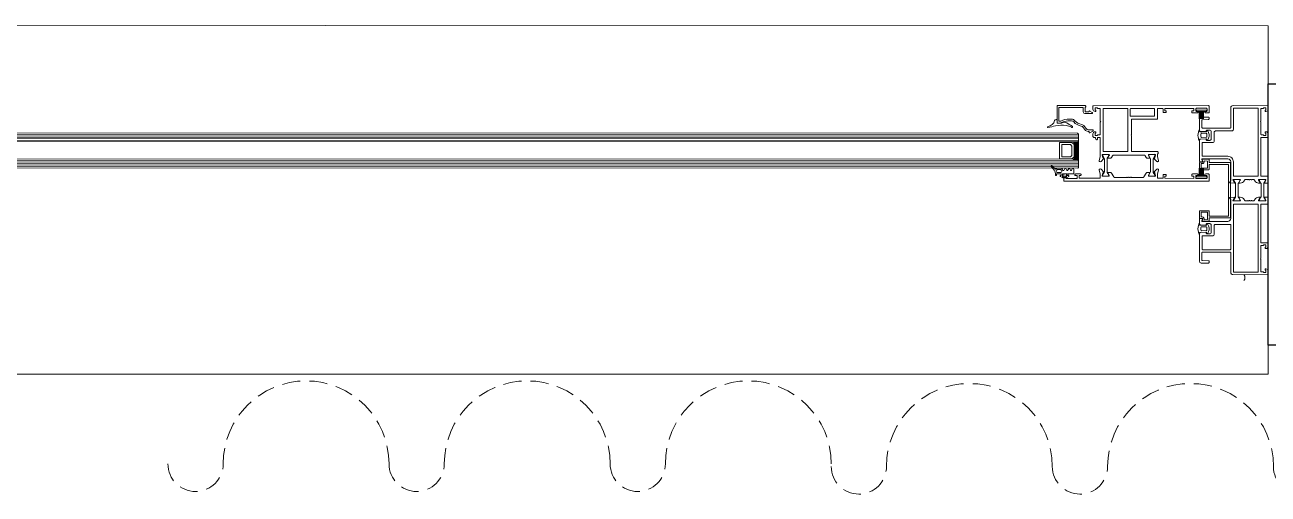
# Model space of a CAD drawing. Header units: centimetres. Extents: x 118932 to 154602, y -32682 to -23521.
# Drawn here: x 139310.1 to 139395.8, y -29483.4 to -29451.1 of the extents above; entities that cross this region are included whole.
import ezdxf

# ---------------------------------------------------------------- set-up
doc = ezdxf.new("R2010")
doc.units = ezdxf.units.CM
doc.header["$LTSCALE"] = 50
doc.header["$MEASUREMENT"] = 0
doc.linetypes.add('HIDDEN', pattern=[0.375, 0.25, -0.125])
for name, color, linetype, lineweight, true_color in [('GEN_02_TF_Mobilya', 7, 'Continuous', 5, 0x745e3d), ('GEN_02_TF_Pencere', 7, 'Continuous', 9, 0x6093ac), ('GEN_05_ML_Alçıpan_giydirme', 7, 'Continuous', 18, 0x7ebab5), ('GEN_05_ML_Mermer', 7, 'Continuous', 9, 0x9d8692), ('ÖRÜLECEK DUVARLAR', 7, 'Continuous', 30, 0xfaca30)]:
    doc.layers.add(name, color=color, linetype=linetype, lineweight=lineweight, true_color=true_color)

# ---------------------------------------------------------------- blocks, each defined once
blk = doc.blocks.new('P9_')
at = {"layer": 'GEN_02_TF_Pencere', "linetype": 'Continuous'}
for p, q in [((162821.581, -20406.001, 0), (162821.581, -20406.511, 0)), ((162821.601, -20406.001, 0), (162821.601, -20406.511, 0)), ((162821.621, -20406.001, 0), (162821.621, -20406.511, 0)), ((162821.641, -20406.001, 0), (162821.641, -20406.511, 0)), ((162821.661, -20406.001, 0), (162821.661, -20406.511, 0)), ((162821.681, -20406.001, 0), (162821.681, -20406.511, 0)), ((162821.701, -20406.001, 0), (162821.701, -20406.511, 0)), ((162821.721, -20406.001, 0), (162821.721, -20406.511, 0)), ((162821.741, -20406.001, 0), (162821.741, -20406.511, 0)), ((162821.761, -20406.001, 0), (162821.761, -20406.511, 0)), ((162821.781, -20406.001, 0), (162821.781, -20406.511, 0)), ((162821.801, -20406.001, 0), (162821.801, -20406.511, 0)), ((162821.821, -20406.001, 0), (162821.821, -20406.511, 0)), ((162821.841, -20406.001, 0), (162821.841, -20406.511, 0)), ((162821.861, -20406.001, 0), (162821.861, -20406.511, 0)), ((162821.881, -20406.001, 0), (162821.881, -20406.511, 0)), ((162821.58, -20410.408, 0), (162821.58, -20409.898, 0)), ((162821.6, -20410.408, 0), (162821.6, -20409.898, 0)), ((162821.62, -20410.408, 0), (162821.62, -20409.898, 0)), ((162821.64, -20410.408, 0), (162821.64, -20409.898, 0)), ((162821.66, -20410.408, 0), (162821.66, -20409.898, 0)), ((162821.68, -20410.408, 0), (162821.68, -20409.898, 0)), ((162821.7, -20410.408, 0), (162821.7, -20409.898, 0)), ((162821.72, -20410.408, 0), (162821.72, -20409.898, 0)), ((162821.74, -20410.408, 0), (162821.74, -20409.898, 0)), ((162821.76, -20410.408, 0), (162821.76, -20409.898, 0)), ((162821.78, -20410.408, 0), (162821.78, -20409.898, 0)), ((162821.8, -20410.408, 0), (162821.8, -20409.898, 0)), ((162821.82, -20410.408, 0), (162821.82, -20409.898, 0)), ((162821.84, -20410.408, 0), (162821.84, -20409.898, 0)), ((162821.86, -20410.408, 0), (162821.86, -20409.898, 0)), ((162821.88, -20410.408, 0), (162821.88, -20409.898, 0))]:
    blk.add_line(p, q, dxfattribs=at)
at = {"layer": 'GEN_02_TF_Pencere'}
for p, q in [((162811.707, -20406.56, 0), (162811.745, -20406.56, 0)), ((162811.745, -20406.56, 0), (162811.745, -20406.56, 0)), ((162811.775, -20406.585, 0), (162811.775, -20406.769, 0)), ((162811.805, -20406.795, 0), (162812.066, -20406.795, 0)), ((162812.116, -20406.784, 0), (162812.135, -20406.775, 0)), ((162813.199, -20407.495, 0), (162735.325, -20407.47, 0)), ((162813.255, -20407.595, 0), (162735.325, -20407.57, 0)), ((162813.255, -20407.695, 0), (162735.325, -20407.67, 0)), ((162813.255, -20407.795, 0), (162735.325, -20407.77, 0)), ((162812.803, -20407.101, 0), (162812.791, -20407.099, 0)), ((162813.199, -20407.495, 0), (162813.255, -20407.551, 0)), ((162813.255, -20407.551, 0), (162813.255, -20408.051, 0)), ((162813.255, -20407.895, 0), (162735.325, -20407.87, 0)), ((162813.255, -20407.995, 0), (162735.325, -20407.97, 0)), ((162813.211, -20408.095, 0), (162735.325, -20408.07, 0)), ((162811.955, -20409.271, 0), (162811.955, -20408.131, 0)), ((162811.955, -20408.131, 0), (162812.805, -20408.131, 0)), ((162812.105, -20409.121, 0), (162812.105, -20408.281, 0)), ((162812.105, -20408.281, 0), (162812.705, -20408.281, 0)), ((162812.705, -20408.281, 0), (162812.805, -20408.381, 0)), ((162812.805, -20408.131, 0), (162812.955, -20408.281, 0)), ((162812.805, -20408.381, 0), (162812.805, -20409.021, 0)), ((162813.255, -20408.101, 0), (162812.88, -20408.101, 0)), ((162812.88, -20408.101, 0), (162813.03, -20408.251, 0)), ((162812.895, -20408.101, 0), (162812.895, -20408.116, 0)), ((162812.935, -20408.101, 0), (162812.935, -20408.156, 0)), ((162812.955, -20408.281, 0), (162812.955, -20409.121, 0)), ((162812.975, -20408.101, 0), (162812.975, -20408.196, 0)), ((162813.015, -20408.101, 0), (162813.015, -20408.236, 0)), ((162813.03, -20408.251, 0), (162813.03, -20409.151, 0)), ((162813.055, -20408.101, 0), (162813.054, -20409.301, 0)), ((162813.095, -20408.101, 0), (162813.094, -20409.301, 0)), ((162813.135, -20408.101, 0), (162813.134, -20409.301, 0)), ((162813.175, -20408.101, 0), (162813.174, -20409.301, 0)), ((162813.255, -20408.051, 0), (162813.205, -20408.101, 0)), ((162813.215, -20408.101, 0), (162813.214, -20409.301, 0)), ((162813.254, -20409.301, 0), (162813.255, -20408.101, 0)), ((162813.255, -20408.101, 0), (162813.254, -20409.301, 0)), ((162813.255, -20408.101, 0), (162813.255, -20408.101, 0)), ((162813.254, -20409.295, 0), (162735.324, -20409.27, 0)), ((162813.254, -20409.395, 0), (162735.324, -20409.37, 0)), ((162813.254, -20409.495, 0), (162735.324, -20409.47, 0)), ((162812.805, -20409.271, 0), (162811.955, -20409.271, 0)), ((162812.705, -20409.121, 0), (162812.105, -20409.121, 0)), ((162812.805, -20409.021, 0), (162812.705, -20409.121, 0)), ((162812.955, -20409.121, 0), (162812.805, -20409.271, 0)), ((162813.03, -20409.151, 0), (162812.879, -20409.301, 0)), ((162812.879, -20409.301, 0), (162813.254, -20409.301, 0)), ((162812.894, -20409.286, 0), (162812.894, -20409.301, 0)), ((162812.935, -20409.246, 0), (162812.934, -20409.301, 0)), ((162812.975, -20409.206, 0), (162812.974, -20409.301, 0)), ((162813.015, -20409.166, 0), (162813.014, -20409.301, 0)), ((162813.204, -20409.301, 0), (162813.254, -20409.351, 0)), ((162813.254, -20409.351, 0), (162813.254, -20409.851, 0)), ((162813.254, -20409.595, 0), (162735.324, -20409.57, 0)), ((162813.254, -20409.695, 0), (162735.324, -20409.67, 0)), ((162813.254, -20409.795, 0), (162735.324, -20409.77, 0)), ((162813.211, -20409.895, 0), (162735.324, -20409.87, 0)), ((162811.377, -20409.793, 0), (162811.555, -20410.008, 0)), ((162811.641, -20409.952, 0), (162811.429, -20409.754, 0)), ((162811.719, -20410.112, 0), (162811.719, -20410.093, 0)), ((162811.739, -20410.382, 0), (162811.739, -20410.322, 0)), ((162811.769, -20410.295, 0), (162812.069, -20410.295, 0)), ((162812.053, -20409.907, 0), (162811.799, -20409.907, 0)), ((162811.819, -20410.005, 0), (162812.005, -20410.004, 0)), ((162812.005, -20410.2, 0), (162811.819, -20410.2, 0)), ((162812.069, -20410.295, 0), (162812.069, -20410.41, 0)), ((162812.105, -20410.093, 0), (162812.105, -20410.112, 0)), ((162812.105, -20410.093, 0), (162812.105, -20410.093, 0)), ((162812.186, -20410.058, 0), (162812.147, -20409.964, 0)), ((162812.147, -20409.964, 0), (162812.147, -20409.964, 0)), ((162812.15, -20410.48, 0), (162812.149, -20410.322, 0)), ((162812.158, -20410.303, 0), (162812.158, -20410.303, 0)), ((162812.179, -20410.295, 0), (162812.409, -20410.295, 0)), ((162812.319, -20409.921, 0), (162812.241, -20410.061, 0)), ((162812.45, -20410.057, 0), (162812.395, -20409.924, 0)), ((162812.439, -20410.321, 0), (162812.44, -20410.48, 0)), ((162812.583, -20409.921, 0), (162812.505, -20410.061, 0)), ((162812.519, -20410.41, 0), (162812.519, -20410.295, 0)), ((162812.519, -20410.295, 0), (162812.914, -20410.295, 0)), ((162812.714, -20410.057, 0), (162812.659, -20409.924, 0)), ((162812.826, -20409.924, 0), (162812.771, -20410.057, 0)), ((162812.934, -20409.978, 0), (162812.901, -20409.921, 0)), ((162812.944, -20410.268, 0), (162812.944, -20410.017, 0)), ((162813.254, -20409.851, 0), (162813.211, -20409.895, 0)), ((162812.006, -20410.474, 0), (162812.17, -20410.577, 0)), ((162812.069, -20410.41, 0), (162812.029, -20410.41, 0)), ((162812.17, -20410.577, 0), (162812.42, -20410.577, 0)), ((162812.41, -20410.507, 0), (162812.18, -20410.507, 0)), ((162812.42, -20410.577, 0), (162812.583, -20410.473, 0)), ((162812.559, -20410.41, 0), (162812.519, -20410.41, 0))]:
    blk.add_line(p, q, dxfattribs=at)
at = {"layer": 'GEN_02_TF_Pencere', "extrusion": (0, 0, -1), "elevation": 0}
for points in [[(-162811.806, -20405.595), (-162813.726, -20405.595, 0.41421), (-162813.756, -20405.625), (-162813.756, -20405.685, 0.41421), (-162813.726, -20405.715), (-162813.706, -20405.715), (-162813.706, -20406.015), (-162813.976, -20406.015), (-162813.996, -20405.98, 0.414213), (-162814.037, -20405.969), (-162814.207, -20406.068, 0.767327), (-162814.189, -20406.135), (-162813.686, -20406.135, 0.414213), (-162813.586, -20406.035), (-162813.586, -20405.765, -0.414213), (-162813.536, -20405.715), (-162811.946, -20405.715, -0.414213), (-162811.896, -20405.765), (-162811.895, -20406.625, -0.414213), (-162811.945, -20406.675), (-162811.997, -20406.675, -0.127549), (-162812.031, -20406.666, 0.13898), (-162812.626, -20406.526), (-162812.774, -20406.526, 0.215322), (-162813.014, -20406.635, -0.168624), (-162813.471, -20406.893, 0.197358), (-162813.676, -20407.024), (-162813.784, -20407.178, -0.244575), (-162813.931, -20407.255), (-162814.211, -20407.255, 0.767327), (-162814.238, -20407.357), (-162814.04, -20407.471, 0.577351), (-162813.995, -20407.445), (-162813.995, -20407.375), (-162813.931, -20407.375, 0.244575), (-162813.686, -20407.247), (-162813.578, -20407.093, -0.197358), (-162813.45, -20407.011, 0.168624), (-162812.924, -20406.714, -0.215322), (-162812.774, -20406.646), (-162812.528, -20406.646, -0.114883), (-162812.091, -20406.77, 0.126996), (-162811.994, -20406.795), (-162811.805, -20406.795, 0.414213), (-162811.775, -20406.765), (-162811.776, -20405.625, 0.414213), (-162811.806, -20405.595)], [(-162814.285, -20405.6), (-162822.225, -20405.598, 0.198912), (-162822.247, -20405.607, 0.198912), (-162822.255, -20405.628), (-162822.256, -20406.068, 0.414214), (-162822.226, -20406.098), (-162822.026, -20406.098, 0.414214), (-162821.956, -20406.028, 0.414214), (-162821.986, -20405.998), (-162822.066, -20405.998, -0.414214), (-162822.115, -20405.948), (-162822.115, -20405.828, -0.414214), (-162822.065, -20405.778), (-162821.395, -20405.778, -0.414214), (-162821.345, -20405.828), (-162821.345, -20405.948, -0.414214), (-162821.396, -20405.998), (-162821.476, -20405.998, 0.414214), (-162821.506, -20406.028, 0.414214), (-162821.436, -20406.098), (-162821.126, -20406.098, 0.414214), (-162821.076, -20406.048), (-162821.075, -20405.978, 0.414214), (-162821.105, -20405.948), (-162821.205, -20405.948), (-162821.205, -20405.798), (-162819.205, -20405.799), (-162819.205, -20405.949), (-162819.275, -20405.949, 0.414214), (-162819.305, -20405.979), (-162819.306, -20406.039, 0.414214), (-162819.276, -20406.069), (-162819.116, -20406.069, 0.414214), (-162819.086, -20406.039), (-162819.085, -20405.829, -0.414214), (-162819.055, -20405.799), (-162818.705, -20405.799), (-162818.706, -20406.499, 0.414213), (-162818.676, -20406.529), (-162816.906, -20406.53), (-162816.906, -20407.61), (-162816.876, -20407.64), (-162816.906, -20407.67), (-162816.906, -20408.75), (-162818.656, -20408.749, 0.414277), (-162818.756, -20408.849), (-162818.756, -20408.884, 0.339312), (-162818.741, -20408.903), (-162818.721, -20408.909, -0.339802), (-162818.706, -20408.928), (-162818.706, -20409.115), (-162818.776, -20409.375, 0.700085), (-162818.668, -20409.451), (-162818.65, -20409.438), (-162818.479, -20409.265, 0.617948), (-162818.495, -20409.205, -0.283637), (-162818.518, -20409.183), (-162818.569, -20408.999), (-162818.569, -20408.981, -0.673161), (-162818.517, -20408.96, 0.202488), (-162818.496, -20408.969), (-162818.109, -20408.969, -0.414214), (-162818.079, -20408.999), (-162818.079, -20409.021, -0.137872), (-162818.083, -20409.037), (-162818.176, -20409.189, 0.585524), (-162818.159, -20409.219), (-162818.017, -20409.219, 0.261413), (-162817.931, -20409.172), (-162817.855, -20409.047, -0.261413), (-162817.77, -20408.999), (-162816.863, -20409), (-162815.693, -20409, -0.261413), (-162815.607, -20409.048), (-162815.531, -20409.172, 0.261413), (-162815.446, -20409.22), (-162815.304, -20409.22, 0.585524), (-162815.286, -20409.19), (-162815.379, -20409.037, -0.137872), (-162815.384, -20409.022), (-162815.384, -20409, -0.414214), (-162815.354, -20408.97), (-162814.967, -20408.97, 0.202488), (-162814.945, -20408.961, -0.673161), (-162814.894, -20408.982), (-162814.894, -20409), (-162814.945, -20409.184, -0.283637), (-162814.968, -20409.206, 0.617948), (-162814.983, -20409.266), (-162814.812, -20409.439), (-162814.794, -20409.452, 0.700085), (-162814.687, -20409.376), (-162814.756, -20409.116), (-162814.756, -20407.83, -0.414214), (-162814.726, -20407.8), (-162814.586, -20407.8, -0.414214), (-162814.556, -20407.83), (-162814.556, -20407.92, 0.463003), (-162814.522, -20407.95, 0.372825), (-162814.436, -20407.851), (-162814.436, -20407.83, -0.414214), (-162814.406, -20407.8), (-162814.336, -20407.8, 0.414214), (-162814.256, -20407.72), (-162814.256, -20407.55, 0.414214), (-162814.406, -20407.4), (-162814.426, -20407.4, 0.414214), (-162814.456, -20407.43), (-162814.456, -20407.471, 0.380812), (-162814.431, -20407.5, -0.365977), (-162814.406, -20407.53), (-162814.406, -20407.62, -0.414214), (-162814.436, -20407.65), (-162814.546, -20407.65, -0.365977), (-162814.576, -20407.625, 0.369187), (-162814.605, -20407.6), (-162814.726, -20407.6, -0.414214), (-162814.756, -20407.57), (-162814.756, -20406.73), (-162814.786, -20406.7), (-162814.756, -20406.67), (-162814.755, -20405.83, -0.414214), (-162814.725, -20405.8), (-162814.605, -20405.8, 0.365995), (-162814.575, -20405.775, -0.365977), (-162814.545, -20405.75), (-162814.435, -20405.75, -0.414214), (-162814.405, -20405.78), (-162814.405, -20405.87, -0.374045), (-162814.43, -20405.9, 0.366034), (-162814.455, -20405.929), (-162814.455, -20405.97, 0.414214), (-162814.426, -20406), (-162814.406, -20406, 0.414214), (-162814.255, -20405.85), (-162814.255, -20405.63, 0.414214), (-162814.285, -20405.6)], [(-162816.834, -20406.321, -0.198912), (-162816.856, -20406.33), (-162818.476, -20406.329, -0.414214), (-162818.506, -20406.299), (-162818.505, -20405.829, -0.414214), (-162818.475, -20405.799), (-162816.855, -20405.799, -0.414214), (-162816.825, -20405.829), (-162816.826, -20406.3, -0.198912), (-162816.834, -20406.321)], [(-162826.296, -20405.599), (-162823.906, -20405.598, -0.414214), (-162823.756, -20405.748), (-162823.755, -20407.109, 0.414214), (-162823.725, -20407.139), (-162821.794, -20407.138, 0.414214), (-162821.764, -20407.108), (-162821.764, -20406.598, 0.400696), (-162821.793, -20406.568), (-162822.227, -20406.548, -0.400696), (-162822.255, -20406.518), (-162822.255, -20406.428, -0.414214), (-162822.225, -20406.398), (-162821.704, -20406.398, -0.414214), (-162821.604, -20406.498), (-162821.604, -20407.319, -0.399104), (-162821.652, -20407.369), (-162822.025, -20407.388, -0.429487), (-162822.057, -20407.358), (-162822.057, -20407.338, 0.414214), (-162822.107, -20407.288), (-162822.305, -20407.288, 0.414214), (-162822.405, -20407.388), (-162822.405, -20407.888, 0.414214), (-162822.305, -20407.988), (-162822.107, -20407.988, 0.414214), (-162822.057, -20407.938), (-162822.057, -20407.918, -0.429495), (-162822.025, -20407.888), (-162821.651, -20407.908, -0.399096), (-162821.604, -20407.958), (-162821.603, -20409.433, -0.414214), (-162821.633, -20409.463), (-162821.772, -20409.464, -0.518649), (-162821.8, -20409.423), (-162821.757, -20409.304, 0.518649), (-162821.785, -20409.264), (-162823.555, -20409.264, 0.414214), (-162823.754, -20409.464), (-162823.754, -20410.768, 0.41134), (-162823.724, -20410.798, -0.312805), (-162823.706, -20410.811), (-162823.675, -20410.894, -0.493156), (-162823.692, -20410.921), (-162823.992, -20410.948, -0.957545), (-162823.997, -20410.908, 0.268123), (-162823.982, -20410.895), (-162823.924, -20410.736, 0.843087), (-162823.934, -20410.678), (-162824.385, -20410.678, 0.577366), (-162824.411, -20410.723), (-162824.321, -20410.88, 0.182928), (-162824.31, -20410.889, -0.849637), (-162824.316, -20410.928), (-162824.408, -20410.928, -0.267944), (-162824.668, -20410.778), (-162824.697, -20410.728, 0.267964), (-162824.784, -20410.678), (-162824.907, -20410.678), (-162824.929, -20410.716), (-162824.951, -20410.678), (-162825.009, -20410.678, -1), (-162825.069, -20410.678), (-162825.149, -20410.678, -1), (-162825.209, -20410.678), (-162825.294, -20410.678, 0.267966), (-162825.381, -20410.728), (-162825.41, -20410.778, -0.267944), (-162825.67, -20410.928), (-162825.762, -20410.928, -0.849744), (-162825.768, -20410.889, 0.182697), (-162825.757, -20410.88), (-162825.667, -20410.723, 0.577366), (-162825.693, -20410.678), (-162826.144, -20410.678, 0.843081), (-162826.154, -20410.737), (-162826.096, -20410.896, 0.267761), (-162826.081, -20410.909, -0.957329), (-162826.086, -20410.948), (-162826.324, -20410.927), (-162826.324, -20410.768), (-162826.324, -20410.49, -0.414214), (-162826.294, -20410.46), (-162825.854, -20410.46, 0.414214), (-162825.824, -20410.43), (-162825.825, -20407.799), (-162826.245, -20407.799, -0.414214), (-162826.325, -20407.719), (-162826.325, -20407.549, -0.414214), (-162826.175, -20407.399), (-162826.145, -20407.399, -0.414214), (-162826.125, -20407.419), (-162826.125, -20407.47, -0.36604), (-162826.15, -20407.5, 0.365984), (-162826.175, -20407.529), (-162826.175, -20407.619, 0.414214), (-162826.145, -20407.649), (-162826.035, -20407.649, 0.367429), (-162826.005, -20407.624, -0.364526), (-162825.976, -20407.599), (-162825.855, -20407.599, 0.414214), (-162825.825, -20407.569), (-162825.825, -20406.729), (-162825.795, -20406.699), (-162825.825, -20406.669), (-162825.826, -20405.829, 0.414214), (-162825.856, -20405.799), (-162825.976, -20405.799, -0.364526), (-162826.006, -20405.774, 0.367429), (-162826.036, -20405.749), (-162826.146, -20405.749, 0.414214), (-162826.176, -20405.779), (-162826.176, -20405.869, 0.365984), (-162826.151, -20405.899, -0.36604), (-162826.126, -20405.928), (-162826.126, -20405.979, -0.414214), (-162826.146, -20405.999), (-162826.176, -20405.999, -0.414214), (-162826.326, -20405.849), (-162826.326, -20405.629, -0.414214), (-162826.296, -20405.599)], [(-162823.936, -20405.778), (-162825.646, -20405.779), (-162825.644, -20410.46), (-162823.934, -20410.46), (-162823.934, -20409.464, -0.414214), (-162823.555, -20409.084), (-162821.814, -20409.084, 0.414214), (-162821.784, -20409.054), (-162821.784, -20408.168, 0.414214), (-162821.814, -20408.138), (-162822.505, -20408.138, -0.414214), (-162822.605, -20408.038), (-162822.605, -20407.438, 0.414214), (-162822.705, -20407.338), (-162823.835, -20407.339, -0.414214), (-162823.935, -20407.239), (-162823.936, -20405.778)], [(-162821.604, -20408.076, 0.064394), (-162821.52, -20407.868, 0.064394), (-162821.492, -20407.645, 0.129325), (-162821.604, -20407.214), (-162821.604, -20407.364, -0.399528), (-162821.633, -20407.394), (-162822.046, -20407.415, -0.414214), (-162822.076, -20407.385), (-162822.076, -20407.357, 0.414214), (-162822.106, -20407.327), (-162822.113, -20407.327, 0.295923), (-162822.204, -20407.386, 0.104809), (-162822.26, -20407.645, 0.104809), (-162822.204, -20407.904, 0.295923), (-162822.113, -20407.963), (-162822.106, -20407.963, 0.414214), (-162822.076, -20407.933), (-162822.076, -20407.905, -0.414214), (-162822.046, -20407.875), (-162821.632, -20407.896, -0.399528), (-162821.604, -20407.926), (-162821.604, -20408.076)], [(-162821.745, -20407.79), (-162822.07, -20407.774, -0.337036), (-162822.098, -20407.75, -0.054259), (-162822.11, -20407.645, -0.054259), (-162822.098, -20407.54, -0.337036), (-162822.071, -20407.516), (-162821.745, -20407.5, -0.32284), (-162821.716, -20407.519, -0.093955), (-162821.692, -20407.645, -0.093955), (-162821.716, -20407.771, -0.32284), (-162821.745, -20407.79)], [(-162815.223, -20409.286), (-162815.222, -20410.134, -0.131653), (-162815.238, -20410.194), (-162815.342, -20410.374), (-162815.342, -20410.41, 0.414213), (-162815.302, -20410.45), (-162814.962, -20410.45, 0.414214), (-162814.922, -20410.41), (-162814.922, -20410.374), (-162815.026, -20410.194, -0.131652), (-162815.042, -20410.134), (-162815.043, -20409.286, -0.131652), (-162815.027, -20409.226), (-162814.923, -20409.046), (-162814.923, -20409.01, 0.414214), (-162814.963, -20408.97), (-162815.303, -20408.97, 0.414213), (-162815.343, -20409.01), (-162815.343, -20409.046), (-162815.239, -20409.226, -0.131652), (-162815.223, -20409.286)], [(-162818.219, -20409.285), (-162818.218, -20410.133, 0.131653), (-162818.202, -20410.193), (-162818.098, -20410.373), (-162818.098, -20410.409, -0.414213), (-162818.138, -20410.449), (-162818.478, -20410.449, -0.414214), (-162818.518, -20410.409), (-162818.518, -20410.373), (-162818.414, -20410.193, 0.131652), (-162818.398, -20410.133), (-162818.399, -20409.285, 0.131652), (-162818.415, -20409.225), (-162818.519, -20409.045), (-162818.519, -20409.009, -0.414214), (-162818.479, -20408.969), (-162818.139, -20408.969, -0.414213), (-162818.099, -20409.009), (-162818.099, -20409.045), (-162818.203, -20409.225, 0.131652), (-162818.219, -20409.285)], [(-162822.257, -20413.533, 0.198912), (-162822.248, -20413.555, 0.198912), (-162822.227, -20413.563), (-162821.816, -20413.563, 0.518649), (-162821.788, -20413.523), (-162821.831, -20413.403, -0.518649), (-162821.803, -20413.363), (-162821.636, -20413.363, 0.414214), (-162821.606, -20413.333), (-162821.606, -20412.873, 0.414214), (-162821.636, -20412.843), (-162822.227, -20412.843, 0.414214), (-162822.257, -20412.873), (-162822.257, -20413.213), (-162823.606, -20413.213), (-162823.606, -20411.428), (-162823.607, -20409.643), (-162822.258, -20409.643), (-162822.258, -20409.983, 0.414214), (-162822.228, -20410.013), (-162821.637, -20410.013, 0.414214), (-162821.607, -20409.983), (-162821.607, -20409.522, 0.414214), (-162821.637, -20409.492), (-162821.804, -20409.492, -0.518649), (-162821.832, -20409.452), (-162821.789, -20409.333, 0.518649), (-162821.818, -20409.292), (-162822.228, -20409.293, 0.414214), (-162822.258, -20409.323), (-162822.258, -20409.493, -0.414214), (-162822.288, -20409.523), (-162823.697, -20409.523, 0.414214), (-162823.727, -20409.553), (-162823.726, -20411.428), (-162823.726, -20413.303, 0.414214), (-162823.696, -20413.333), (-162822.287, -20413.333, -0.414214), (-162822.257, -20413.363), (-162822.257, -20413.533)], [(-162822.158, -20409.883), (-162822.158, -20409.442, -0.395113), (-162822.13, -20409.412), (-162821.921, -20409.398, 0.505029), (-162821.777, -20409.592), (-162821.737, -20409.592, -0.414214), (-162821.707, -20409.622), (-162821.707, -20409.883, -0.414214), (-162821.737, -20409.913), (-162822.128, -20409.913, -0.414214), (-162822.158, -20409.883)], [(-162822.224, -20410.806), (-162812.284, -20410.803, 0.414214), (-162812.254, -20410.773), (-162812.254, -20410.333, 0.414214), (-162812.284, -20410.303), (-162812.484, -20410.303, 0.414214), (-162812.554, -20410.373, 0.414214), (-162812.524, -20410.403), (-162812.444, -20410.403, -0.414214), (-162812.394, -20410.453), (-162812.394, -20410.573, -0.414214), (-162812.444, -20410.623), (-162813.114, -20410.624, -0.414214), (-162813.164, -20410.574), (-162813.164, -20410.454, -0.414214), (-162813.114, -20410.404), (-162813.034, -20410.403, 0.414214), (-162813.004, -20410.373, 0.414214), (-162813.074, -20410.304), (-162813.384, -20410.304, 0.414214), (-162813.434, -20410.354), (-162813.434, -20410.374, 0.414214), (-162813.404, -20410.404), (-162813.334, -20410.404, -0.414214), (-162813.304, -20410.434), (-162813.304, -20410.604), (-162814.724, -20410.604, -0.414214), (-162814.754, -20410.574), (-162814.754, -20410.303), (-162814.684, -20410.042, 0.700075), (-162814.792, -20409.967), (-162814.81, -20409.979), (-162814.981, -20410.152, 0.617785), (-162814.965, -20410.212, -0.283333), (-162814.943, -20410.234), (-162814.892, -20410.418), (-162814.892, -20410.436, -0.673162), (-162814.943, -20410.457, 0.202354), (-162814.965, -20410.448), (-162815.352, -20410.448, -0.415901), (-162815.382, -20410.418), (-162815.382, -20410.397, -0.137872), (-162815.377, -20410.381), (-162815.284, -20410.229, 0.585714), (-162815.301, -20410.198), (-162815.444, -20410.199, 0.30109), (-162815.529, -20410.246), (-162815.688, -20410.506, -0.261413), (-162815.773, -20410.554), (-162816.597, -20410.555), (-162816.619, -20410.517), (-162816.641, -20410.555), (-162816.699, -20410.555, 1), (-162816.759, -20410.555), (-162816.839, -20410.555, 1), (-162816.899, -20410.555), (-162817.685, -20410.555, -0.261413), (-162817.77, -20410.507), (-162817.929, -20410.247, 0.261381), (-162818.014, -20410.199), (-162818.157, -20410.199, 0.585524), (-162818.174, -20410.23), (-162818.081, -20410.382, -0.137707), (-162818.077, -20410.398), (-162818.077, -20410.419, -0.414214), (-162818.107, -20410.449), (-162818.493, -20410.449, 0.202488), (-162818.515, -20410.459, -0.673126), (-162818.567, -20410.438), (-162818.567, -20410.419), (-162818.516, -20410.235, -0.283536), (-162818.493, -20410.213, 0.617796), (-162818.477, -20410.153), (-162818.648, -20409.981), (-162818.666, -20409.968, 0.700399), (-162818.774, -20410.043), (-162818.704, -20410.304), (-162818.704, -20410.575, -0.414214), (-162818.734, -20410.605), (-162819.054, -20410.605, -0.414214), (-162819.084, -20410.575), (-162819.084, -20410.365, 0.414214), (-162819.114, -20410.335), (-162819.274, -20410.335, 0.414214), (-162819.304, -20410.365), (-162819.304, -20410.425, 0.414214), (-162819.274, -20410.455), (-162819.204, -20410.455), (-162819.204, -20410.605), (-162821.204, -20410.606), (-162821.204, -20410.456), (-162821.104, -20410.456, 0.414214), (-162821.074, -20410.426), (-162821.074, -20410.356, 0.414214), (-162821.124, -20410.306), (-162821.434, -20410.306, 0.414214), (-162821.504, -20410.376, 0.414214), (-162821.474, -20410.406), (-162821.394, -20410.406, -0.414214), (-162821.344, -20410.456), (-162821.344, -20410.576, -0.414214), (-162821.394, -20410.626), (-162822.064, -20410.626, -0.414214), (-162822.114, -20410.576), (-162822.114, -20410.456, -0.414214), (-162822.064, -20410.406), (-162821.984, -20410.406, 0.414214), (-162821.954, -20410.376, 0.414214), (-162822.024, -20410.306), (-162822.224, -20410.306, 0.414214), (-162822.254, -20410.336), (-162822.254, -20410.776, 0.414214), (-162822.224, -20410.806)], [(-162824.265, -20410.998), (-162824.265, -20411.846, -0.131652), (-162824.281, -20411.906), (-162824.385, -20412.086), (-162824.385, -20412.122, 0.414214), (-162824.345, -20412.162), (-162824.005, -20412.162, 0.414214), (-162823.965, -20412.122), (-162823.965, -20412.086), (-162824.069, -20411.906, -0.131652), (-162824.085, -20411.846), (-162824.085, -20410.998, -0.131652), (-162824.069, -20410.938), (-162823.965, -20410.758), (-162823.965, -20410.722, 0.414214), (-162824.005, -20410.682), (-162824.345, -20410.682, 0.414214), (-162824.385, -20410.722), (-162824.385, -20410.758), (-162824.281, -20410.938, -0.131652), (-162824.265, -20410.998)], [(-162826.024, -20410.998), (-162826.024, -20411.846, -0.131652), (-162826.04, -20411.906), (-162826.144, -20412.086), (-162826.144, -20412.122, 0.414214), (-162826.104, -20412.162), (-162825.764, -20412.162, 0.414214), (-162825.724, -20412.122), (-162825.724, -20412.086), (-162825.828, -20411.906, -0.131652), (-162825.844, -20411.846), (-162825.844, -20410.998, -0.131652), (-162825.828, -20410.938), (-162825.724, -20410.758), (-162825.724, -20410.722, 0.414214), (-162825.764, -20410.682), (-162826.104, -20410.682, 0.414214), (-162826.144, -20410.722), (-162826.144, -20410.758), (-162826.04, -20410.938, -0.131652), (-162826.024, -20410.998)], [(-162825.823, -20415.041), (-162825.824, -20412.41, 0.414214), (-162825.854, -20412.38), (-162826.294, -20412.38, -0.414214), (-162826.324, -20412.35), (-162826.324, -20412.072), (-162826.324, -20411.913), (-162826.086, -20411.892, -0.957329), (-162826.08, -20411.932, 0.267761), (-162826.096, -20411.945), (-162826.154, -20412.104, 0.843081), (-162826.144, -20412.162), (-162825.692, -20412.162, 0.577366), (-162825.666, -20412.117), (-162825.757, -20411.96, 0.182697), (-162825.768, -20411.951, -0.849744), (-162825.762, -20411.912), (-162825.669, -20411.912, -0.267944), (-162825.409, -20412.062), (-162825.381, -20412.112, 0.267966), (-162825.294, -20412.162), (-162825.209, -20412.162, -1), (-162825.149, -20412.162), (-162825.069, -20412.162, -1), (-162825.009, -20412.162), (-162824.951, -20412.162), (-162824.929, -20412.124), (-162824.907, -20412.162), (-162824.783, -20412.162, 0.267964), (-162824.697, -20412.112), (-162824.668, -20412.062, -0.267944), (-162824.408, -20411.912), (-162824.316, -20411.912, -0.849637), (-162824.309, -20411.951, 0.182928), (-162824.32, -20411.96), (-162824.411, -20412.117, 0.577366), (-162824.385, -20412.162), (-162823.934, -20412.162, 0.843087), (-162823.924, -20412.103), (-162823.982, -20411.944, 0.268123), (-162823.997, -20411.931, -0.957545), (-162823.992, -20411.892), (-162823.692, -20411.918, -0.493156), (-162823.675, -20411.945), (-162823.705, -20412.028, -0.312805), (-162823.724, -20412.042, 0.41134), (-162823.754, -20412.072), (-162823.753, -20413.375, 0.414214), (-162823.553, -20413.575), (-162821.782, -20413.574, 0.414214), (-162821.752, -20413.544), (-162821.802, -20413.404, -0.414214), (-162821.772, -20413.374), (-162821.632, -20413.374, -0.414214), (-162821.602, -20413.404), (-162821.602, -20413.755, -0.399096), (-162821.649, -20413.805), (-162822.023, -20413.824, -0.429495), (-162822.055, -20413.794), (-162822.055, -20413.774, 0.414214), (-162822.105, -20413.724), (-162822.303, -20413.725, 0.414214), (-162822.403, -20413.825), (-162822.403, -20414.325, 0.414214), (-162822.303, -20414.425), (-162822.105, -20414.424, 0.414214), (-162822.055, -20414.374), (-162822.055, -20414.354, -0.429487), (-162822.023, -20414.324), (-162821.649, -20414.344, -0.399104), (-162821.602, -20414.394), (-162821.601, -20416.34, -0.414214), (-162821.701, -20416.44), (-162822.222, -20416.44, -0.414214), (-162822.252, -20416.41), (-162822.252, -20416.32, -0.400696), (-162822.224, -20416.29), (-162821.79, -20416.27, 0.400696), (-162821.761, -20416.24), (-162821.761, -20415.73, 0.414214), (-162821.791, -20415.7), (-162823.722, -20415.7, 0.414214), (-162823.752, -20415.73), (-162823.752, -20417.091, -0.414214), (-162823.902, -20417.241), (-162826.292, -20417.242, -0.414214), (-162826.322, -20417.212), (-162826.322, -20416.992, -0.414214), (-162826.172, -20416.842), (-162826.142, -20416.842, -0.414214), (-162826.122, -20416.861), (-162826.122, -20416.912, -0.36604), (-162826.147, -20416.942, 0.365984), (-162826.172, -20416.972), (-162826.172, -20417.062, 0.414214), (-162826.142, -20417.092), (-162826.032, -20417.091, 0.367429), (-162826.002, -20417.066, -0.364526), (-162825.973, -20417.041), (-162825.852, -20417.041, 0.414214), (-162825.822, -20417.011), (-162825.822, -20416.171), (-162825.792, -20416.141), (-162825.822, -20416.111), (-162825.823, -20415.271, 0.414214), (-162825.853, -20415.241), (-162825.973, -20415.241, -0.364526), (-162826.003, -20415.217, 0.367429), (-162826.033, -20415.191), (-162826.143, -20415.192, 0.414214), (-162826.173, -20415.222), (-162826.173, -20415.312, 0.365984), (-162826.148, -20415.341, -0.36604), (-162826.123, -20415.371), (-162826.123, -20415.421, -0.414214), (-162826.143, -20415.442), (-162826.173, -20415.442, -0.414214), (-162826.323, -20415.292), (-162826.323, -20415.122, -0.414214), (-162826.243, -20415.042), (-162825.823, -20415.041)], [(-162822.149, -20413.434, -0.190395), (-162822.157, -20413.414), (-162822.157, -20412.973, -0.414214), (-162822.127, -20412.943), (-162821.736, -20412.943, -0.414214), (-162821.706, -20412.973), (-162821.706, -20413.233, -0.414214), (-162821.736, -20413.263), (-162821.776, -20413.263, 0.505029), (-162821.919, -20413.458), (-162822.129, -20413.444, -0.190395), (-162822.149, -20413.434)], [(-162821.602, -20414.512, 0.064394), (-162821.518, -20414.304, 0.064394), (-162821.49, -20414.081, 0.129325), (-162821.602, -20413.65), (-162821.602, -20413.8, -0.399528), (-162821.63, -20413.83), (-162822.044, -20413.851, -0.414214), (-162822.074, -20413.821), (-162822.074, -20413.793, 0.414214), (-162822.104, -20413.763), (-162822.111, -20413.763, 0.295923), (-162822.202, -20413.822, 0.104809), (-162822.258, -20414.081, 0.104809), (-162822.202, -20414.34, 0.295923), (-162822.111, -20414.4), (-162822.104, -20414.4, 0.414214), (-162822.074, -20414.369), (-162822.074, -20414.341, -0.414214), (-162822.044, -20414.311), (-162821.63, -20414.332, -0.399528), (-162821.602, -20414.362), (-162821.602, -20414.512)], [(-162823.753, -20413.805), (-162823.753, -20415.49, 0.414189), (-162823.723, -20415.52), (-162821.812, -20415.52, 0.414238), (-162821.782, -20415.49), (-162821.782, -20414.604, 0.414214), (-162821.812, -20414.574), (-162822.503, -20414.575, -0.414214), (-162822.603, -20414.475), (-162822.603, -20413.875, 0.414214), (-162822.703, -20413.775), (-162823.723, -20413.775, 0.414214), (-162823.753, -20413.805)], [(-162821.743, -20414.226), (-162822.068, -20414.21, -0.337036), (-162822.096, -20414.187, -0.054259), (-162822.108, -20414.081, -0.054259), (-162822.096, -20413.976, -0.337036), (-162822.069, -20413.953), (-162821.743, -20413.936, -0.32284), (-162821.714, -20413.955, -0.093955), (-162821.69, -20414.081, -0.093955), (-162821.714, -20414.207, -0.32284), (-162821.743, -20414.226)]]:
    blk.add_lwpolyline(points, format="xyb", close=True, dxfattribs=at)
for points in [[(-162816.665, -20405.799), (-162814.955, -20405.8), (-162814.956, -20408.75), (-162816.666, -20408.75), (-162816.665, -20405.799)], [(-162825.644, -20412.38), (-162825.642, -20417.061), (-162823.932, -20417.061), (-162823.934, -20412.38), (-162825.644, -20412.38)]]:
    blk.add_lwpolyline(points, close=True, dxfattribs=at)
at = {"layer": 'GEN_02_TF_Pencere', "linetype": 'Continuous', "elevation": 0}
for points in [[(162822.071, -20406.001), (162821.391, -20406.001), (162821.391, -20405.911), (162822.071, -20405.911), (162822.071, -20406.001)], [(162821.39, -20410.407), (162822.07, -20410.408), (162822.07, -20410.498), (162821.39, -20410.497), (162821.39, -20410.407)]]:
    blk.add_lwpolyline(points, close=True, dxfattribs=at)
at = {"layer": 'GEN_02_TF_Pencere'}
blk.add_arc((162824.399, -20417.445, 0), 0.332, 322.1261, 37.83765, dxfattribs=at)
for centre, major_axis, start_param, end_param in [((162810.981, -20406.527, 0), (-0.64, 0), 1.805526, 2.955356), ((162811.707, -20406.644, 0), (0.1, 0), 1.570967, 2.940044), ((162812.12, -20408.236, 0), (1.549, 0), 1.378609, 1.866448), ((162811.745, -20406.585, 0), (-0.03, 0), 3.141594, 4.712388), ((162811.805, -20406.769, 0), (-0.03, 0), 0.000001, 1.570795), ((162812.066, -20406.711, 0), (0.1, 0), -1.570782, -1.053513), ((162812.279, -20406.982, 0), (0.286, 0), 0.956763, 2.099792), ((162810.507, -20409.276, 0), (-3.543, 0.001), 3.990064, 4.134382), ((162811.139, -20407.073, 0), (-0.03, 0), -1.226961, -0.000036), ((162811.139, -20407.073, 0), (0.03, 0), 3.142037, 4.994419), ((162809.329, -20399.822, 0), (-8.856, 0.003), 1.777943, 1.838474), ((162812.254, -20407.686, 0), (-0.88, 0), 4.086507, 4.527649), ((162812.801, -20407.068, 0), (-0.0382, 0), 0.629084, 1.300082), ((162812.803, -20407.059, 0), (-0.05, 0), 1.57101, 3.466737)]:
    blk.add_ellipse(centre, major_axis=major_axis, ratio=0.839387, start_param=start_param, end_param=end_param, dxfattribs=at)
at = {"layer": 'GEN_02_TF_Pencere', "extrusion": (0, 0, -1)}
for centre, major_axis, start_param, end_param in [((162811.405, -20409.775, 0), (-0.0344, 0), -0.614619, 2.340265), ((162811.151, -20410.268, 0), (-0.5, 0), 2.512106, 2.949893), ((162811.675, -20409.919, 0), (-0.0509, 0), 3.745027, 5.454025), ((162807.384, -20410.911, 0), (-4.337, 0.001), 2.949895, 3.003759), ((162811.799, -20409.995, 0), (0.1, 0), 3.745027, 4.711234), ((162811.819, -20410.093, 0), (0.1, 0), 3.140436, 4.711234), ((162811.819, -20410.112, 0), (-0.1, 0), 4.711232, 6.28203), ((162811.769, -20410.322, 0), (-0.03, 0), -0.001157, 1.56964), ((162812.005, -20410.093, 0), (-0.1, 0), 1.569641, 3.140438), ((162812.005, -20410.112, 0), (-0.1, 0), 3.140436, 4.711234), ((162812.053, -20409.995, 0), (0.1, 0), 4.711235, 5.320589), ((162812.053, -20409.995, 0), (-0.1, 0), 2.178997, 2.788351), ((162812.179, -20410.322, 0), (0.03, 0), 3.140439, 3.925836), ((162812.179, -20410.322, 0), (0.03, 0), 3.925836, 4.711232), ((162812.214, -20410.048, 0), (-0.03, 0), 3.628945, 5.929947), ((162812.356, -20409.937, 0), (-0.0413, 0), 0.458705, 2.776142), ((162812.409, -20410.321, 0), (0.03, 0), 4.711232, 6.282029), ((162812.479, -20410.048, 0), (0.03, 0), 0.487351, 2.788352), ((162812.62, -20409.937, 0), (-0.0413, 0), 0.458704, 2.776141), ((162812.742, -20410.048, 0), (-0.03, 0), 3.490789, 5.931679), ((162812.864, -20409.937, 0), (0.0413, 0), 3.504733, 5.82217), ((162812.914, -20410.268, 0), (-0.03, 0), 3.140437, 4.711235), ((162812.844, -20410.017, 0), (-0.1, 0), 2.680578, 3.140437), ((162811.709, -20410.383, 0), (-0.03, 0), 3.140437, 6.105223), ((162812.029, -20410.445, 0), (-0.04, 0), -0.948289, 1.56964), ((162812.18, -20410.48, 0), (-0.03, 0), 4.711233, 6.282031), ((162812.41, -20410.48, 0), (0.03, 0), -0.001157, 1.56964), ((162812.559, -20410.445, 0), (0.04, 0), 4.711234, 7.229163)]:
    blk.add_ellipse(centre, major_axis=major_axis, ratio=0.881548, start_param=start_param, end_param=end_param, dxfattribs=at)
at = {"layer": 'GEN_05_ML_Mermer', "elevation": 0}
blk.add_lwpolyline([(162826.321, -20424.099), (162631.32, -20424.1), (162631.327, -20400.033), (162826.321, -20400.093)], close=True, dxfattribs=at)
blk = doc.blocks.new('DOGRAMA LEVEL 0 B BLOK')
at = {"layer": 'GEN_05_ML_Alçıpan_giydirme', "color": 1}
blk.add_blockref('P9_', (-163104.312, 20294.999, 0), dxfattribs=at)
blk = doc.blocks.new('ÖRÜLECEK DUVAR LEVEL 0 B BLOK')
at = {"layer": 'ÖRÜLECEK DUVARLAR', "elevation": 0}
blk.add_lwpolyline([(-564.901, 820.588), (-584.862, 820.588), (-584.862, 838.588), (-564.901, 838.588)], close=True, dxfattribs=at)
blk = doc.blocks.new('Drapery Nest - Drape-V397-TYPE F')
at = {"layer": 'GEN_02_TF_Mobilya', "linetype": 'HIDDEN'}
for points in [[(0, 95.25, -1), (0, 133.35, 1), (0, 247.65, -1), (0, 285.75, 1), (0, 400.05, -1), (0, 438.15, 1), (0, 400.05, -1), (0, 285.75, 1), (0, 247.65, -1), (0, 133.35, 1), (0, 95.25, -1), (0, -19.05, 1)], [(-1.81, -361.95, -1), (-1.81, -323.85, 1), (-1.81, -209.55, -1), (-1.81, -171.45, 1), (-1.81, -57.15, -1), (-1.81, -19.05, 1), (-1.81, -57.15, -1), (-1.81, -171.45, 1), (-1.81, -209.55, -1), (-1.81, -323.85, 1), (-1.81, -361.95, -1), (-1.81, -476.25, 1)], [(-1.81, -819.15, -1), (-1.81, -781.05, 1), (-1.81, -666.75, -1), (-1.81, -628.65, 1), (-1.81, -514.35, -1), (-1.81, -476.25, 1), (-1.81, -514.35, -1), (-1.81, -628.65, 1), (-1.81, -666.75, -1), (-1.81, -781.05, 1), (-1.81, -819.15, -1), (-1.81, -933.45, 1)]]:
    blk.add_lwpolyline(points, format="xyb", close=True, dxfattribs=at)
blk = doc.blocks.new('b blok level 0 tefriş')
at = {"xscale": 0.1000000000000023, "yscale": 0.1000000000000023, "zscale": 0.1000000000000023, "rotation": 90}
blk.add_blockref('Drapery Nest - Drape-V397-TYPE F', (122.419, 83.337, 0), dxfattribs=at)

msp = doc.modelspace()

# ---------------------------------------------------------------- block references
for name, p in [('DOGRAMA LEVEL 0 B BLOK', (139673.806, -29346.079, 0)), ('ÖRÜLECEK DUVAR LEVEL 0 B BLOK', (139980.676, -30293.768))]:
    msp.add_blockref(name, p)

# ---------------------------------------------------------------- next in the draw order: block references
msp.add_blockref('b blok level 0 tefriş', (139241.383, -29564.691, 0))

doc.saveas('drawing.dxf')
